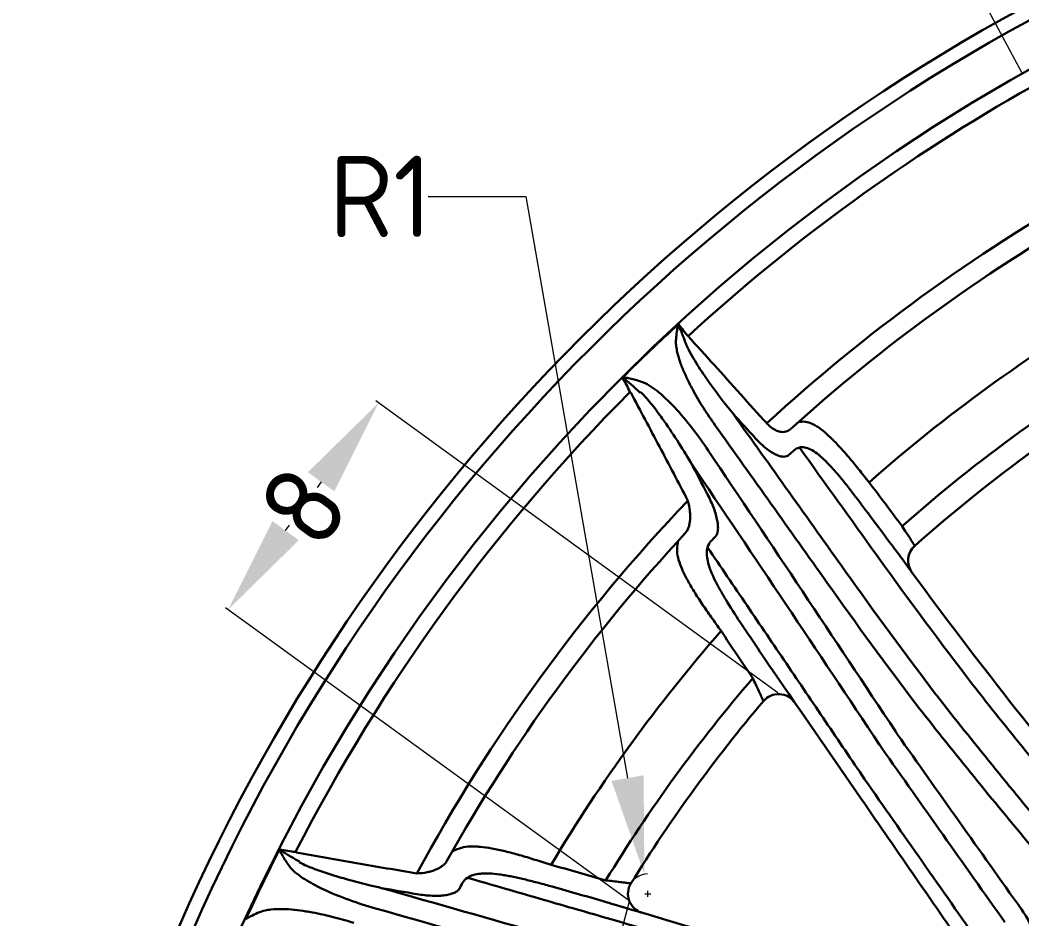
# Model space of a CAD drawing. Header units: inches. Extents: x 975 to 1816, y 133 to 420.
# Drawn here: x 1056.56 to 1087.34, y 300.16 to 327.8 of the extents above; entities that cross this region are included whole.
import ezdxf

# ---------------------------------------------------------------- set-up
doc = ezdxf.new("R2010")
doc.units = ezdxf.units.IN
doc.header["$MEASUREMENT"] = 0
doc.linetypes.add('CENTER', pattern=[2, 1.25, -0.25, 0.25, -0.25])
doc.layers.get('0').update_dxf_attribs({"lineweight": 30})
doc.layers.add('Center', color=1, linetype='CENTER', lineweight=18)
doc.styles.add('TCVN', font='tcvn+7284-2003r.ttf', dxfattribs={"height": 2.5})
doc.dimstyles.new('TCVN', dxfattribs={"dimtxt": 2.5, "dimasz": 3, "dimexe": 0.1, "dimexo": 0.0625, "dimgap": 0.09, "dimtad": 0, "dimtoh": 1, "dimdec": 0, "dimzin": 0, "dimdsep": 46, "dimtxsty": 'TCVN', "dimcen": 0.09, "dimclrd": 2, "dimclre": 2, "dimclrt": 1, "dimadec": 0, "dimazin": 0, "dimtfac": 1, "dimtdec": 0, "dimtofl": 0, "dimtmove": 0, "dimatfit": 3, "dimfxl": 1, "dimtolj": 1, "dimtzin": 0, "dimlwd": 18, "dimlwe": 18, "dimarcsym": 0})

# ---------------------------------------------------------------- blocks, each defined once
blk = doc.blocks.new('*D7')
at = {"layer": 'Center', "color": 2, "linetype": 'Continuous', "lineweight": 18, "transparency": 16777216}
for p, q in [((1171.919, 353.394), (1151.998, 326.267)), ((1174.919, 353.394), (1171.919, 353.394))]:
    blk.add_line(p, q, dxfattribs=at)
at = {"layer": 'Center', "color": 2, "lineweight": 18, "transparency": 16777216}
for p, q in [((1115.306, 276.426), (1115.486, 276.426)), ((1115.396, 276.336), (1115.396, 276.516))]:
    blk.add_line(p, q, dxfattribs=at)
at = {"layer": 'Center', "color": 2, "transparency": 16777216}
blk.add_solid([(1151.595, 326.563), (1152.401, 325.971), (1150.222, 323.849)], dxfattribs=at)
at = {"layer": 'Defpoints', "color": 0, "transparency": 16777216}
for p in [(1150.222, 323.849), (1080.569, 229.002)]:
    blk.add_point(p, dxfattribs=at)
at = {"layer": 'Center', "color": 1, "transparency": 16777216, "insert": (1178.009, 353.394), "char_height": 2.5, "attachment_point": 5, "style": 'TCVN'}
blk.add_mtext('\\A1;∅118', dxfattribs=at)
blk = doc.blocks.new('*D10')
at = {"layer": 'Center', "color": 2, "linetype": 'Continuous', "lineweight": 18, "transparency": 16777216}
for p, q in [((1086.959, 338.289), (1089.605, 339.704)), ((1089.43, 327.309), (1084.267, 336.963)), ((1087.331, 326.187), (1082.168, 335.841)), ((1079.57, 334.338), (1076.925, 332.923))]:
    blk.add_line(p, q, dxfattribs=at)
at = {"layer": 'Center', "color": 2, "transparency": 16777216}
for points in [[(1086.724, 338.73), (1087.195, 337.849), (1084.314, 336.875)], [(1079.334, 334.779), (1079.806, 333.897), (1082.216, 335.752)]]:
    blk.add_solid(points, dxfattribs=at)
at = {"layer": 'Defpoints', "color": 0, "transparency": 16777216}
for p in [(1084.314, 336.875), (1089.459, 327.254), (1087.361, 326.132)]:
    blk.add_point(p, dxfattribs=at)
at = {"layer": 'Center', "color": 1, "transparency": 16777216, "insert": (1083.265, 336.314), "char_height": 2.5, "attachment_point": 5, "rotation": 28.1379, "style": 'TCVN'}
blk.add_mtext('\\A1;2', dxfattribs=at)
blk = doc.blocks.new('*D13')
at = {"layer": 'Center', "color": 2, "linetype": 'Continuous', "lineweight": 18, "transparency": 16777216}
for p, q in [((1079.841, 307.112), (1067.489, 316.087)), ((1065.806, 313.601), (1065.681, 313.429)), ((1064.716, 312.1), (1064.841, 312.272)), ((1075.224, 300.758), (1062.872, 309.732))]:
    blk.add_line(p, q, dxfattribs=at)
at = {"layer": 'Center', "color": 2, "transparency": 16777216}
for points in [[(1065.402, 313.895), (1066.211, 313.307), (1067.57, 316.028)], [(1064.311, 312.394), (1065.12, 311.806), (1062.953, 309.673)]]:
    blk.add_solid(points, dxfattribs=at)
at = {"layer": 'Defpoints', "color": 0, "transparency": 16777216}
for p in [(1062.953, 309.673), (1079.891, 307.076), (1075.274, 300.721)]:
    blk.add_point(p, dxfattribs=at)
at = {"layer": 'Center', "color": 1, "transparency": 16777216, "insert": (1065.261, 312.851), "char_height": 2.5, "attachment_point": 5, "rotation": 54, "style": 'TCVN'}
blk.add_mtext('\\A1;8', dxfattribs=at)
blk = doc.blocks.new('*D14')
at = {"layer": 'Center', "color": 2, "linetype": 'Continuous', "lineweight": 18, "transparency": 16777216}
for p, q in [((1075.258, 300.661), (1073.215, 292.911)), ((1085.752, 297.894), (1083.709, 290.145)), ((1076.142, 292.243), (1077.433, 291.902)), ((1080.833, 291.006), (1079.541, 291.347))]:
    blk.add_line(p, q, dxfattribs=at)
at = {"layer": 'Center', "color": 2, "transparency": 16777216}
for points in [[(1076.269, 292.726), (1076.014, 291.759), (1073.241, 293.008)], [(1080.961, 291.489), (1080.706, 290.523), (1083.734, 290.241)]]:
    blk.add_solid(points, dxfattribs=at)
at = {"layer": 'Defpoints', "color": 0, "transparency": 16777216}
for p in [(1075.274, 300.721), (1085.768, 297.955), (1083.734, 290.241)]:
    blk.add_point(p, dxfattribs=at)
at = {"layer": 'Center', "color": 1, "transparency": 16777216, "insert": (1078.487, 291.624), "char_height": 2.5, "attachment_point": 5, "rotation": 345.2312, "style": 'TCVN'}
blk.add_mtext('\\A1;11', dxfattribs=at)
blk = doc.blocks.new('*D15')
at = {"layer": 'Center', "color": 2, "linetype": 'Continuous', "lineweight": 18, "transparency": 16777216}
for p, q in [((1069.101, 322.375), (1072.101, 322.375)), ((1072.101, 322.375), (1075.223, 304.493))]:
    blk.add_line(p, q, dxfattribs=at)
at = {"layer": 'Center', "color": 2, "lineweight": 18, "transparency": 16777216}
for p, q in [((1075.753, 300.937), (1075.933, 300.937)), ((1075.843, 300.847), (1075.843, 301.027))]:
    blk.add_line(p, q, dxfattribs=at)
at = {"layer": 'Center', "color": 2, "linetype": 'Continuous', "lineweight": 18, "transparency": 16777216}
blk.add_arc((1075.843, 300.937), 0.609, 90.4948, 142.3321, dxfattribs=at)
at = {"layer": 'Center', "color": 2, "transparency": 16777216}
blk.add_solid([(1075.715, 304.579), (1074.73, 304.407), (1075.739, 301.537)], dxfattribs=at)
at = {"layer": 'Defpoints', "color": 0, "transparency": 16777216}
for p in [(1075.739, 301.537), (1075.843, 300.937)]:
    blk.add_point(p, dxfattribs=at)
at = {"layer": 'Center', "color": 1, "transparency": 16777216, "insert": (1067.636, 322.375), "char_height": 2.5, "attachment_point": 5, "style": 'TCVN'}
blk.add_mtext('\\A1;R1', dxfattribs=at)

msp = doc.modelspace()

# ---------------------------------------------------------------- linework, layer by layer
for radius in [58.838, 58.403, 57.085]:
    msp.add_circle((1115.396, 276.426), radius)
for centre, radius, start, end in [((1115.396, 276.426), 56.593, 119.3911, 132.6089), ((1115.396, 276.426), 52.986, 119.3537, 132.6463), ((1115.396, 276.426), 52.362, 119.8082, 132.1918), ((1115.396, 276.426), 49.533, 120.6056, 131.3944), ((1115.396, 276.426), 57.068, 132.5832, 134.9555), ((1115.396, 276.426), 47.848, 120.4483, 131.5517), ((1115.396, 276.426), 47.141, 120.3155, 131.6845), ((1115.396, 276.426), 56.593, 135.1187, 152.8813), ((1115.396, 276.426), 52.986, 136.3216, 151.6784), ((1115.396, 276.426), 52.362, 137.1691, 150.8309), ((1084.451, 311.176), 0.609, 131.6845, 216.2881), ((1115.396, 276.426), 49.533, 138.8532, 149.1468), ((1115.396, 276.426), 47.848, 139.3945, 148.6055), ((1079.861, 306.467), 0.609, 34.5853, 139.7878), ((1115.396, 276.426), 47.141, 139.7878, 148.2122), ((1115.396, 276.426), 57.068, 153.0445, 155.4203), ((1075.843, 300.937), 0.609, 148.2122, 253.4147)]:
    msp.add_arc(centre, radius, start, end)
for points, knots in [([(1076.711, 317.988), (1076.717, 318.065), (1076.726, 318.142), (1076.742, 318.256), (1076.749, 318.294), (1076.759, 318.351), (1076.762, 318.37), (1076.768, 318.398), (1076.77, 318.407), (1076.774, 318.426), (1076.776, 318.435), (1076.78, 318.444)], [0, 0, 0, 0, 0.5, 0.5, 0.75, 0.75, 0.875, 0.875, 0.9375, 0.9375, 1, 1, 1, 1]), ([(1076.78, 318.444), (1076.782, 318.446), (1076.784, 318.447), (1076.786, 318.448), (1076.788, 318.449), (1076.79, 318.449), (1076.792, 318.449)], [0, 0, 0, 0, 0.00003456001, 0.00003456001, 0.00003456001, 0.00006825341, 0.00006825341, 0.00006825341, 0.00006825341]), ([(1076.792, 318.449), (1076.792, 318.448), (1076.792, 318.447), (1076.792, 318.444), (1076.792, 318.443), (1076.793, 318.439), (1076.793, 318.436), (1076.796, 318.428), (1076.797, 318.423), (1076.802, 318.408), (1076.805, 318.398), (1076.816, 318.367), (1076.823, 318.347), (1076.845, 318.286), (1076.86, 318.246), (1076.906, 318.126), (1076.938, 318.047), (1076.971, 317.969)], [0, 0, 0, 0, 0.007812, 0.007812, 0.015625, 0.015625, 0.03125, 0.03125, 0.0625, 0.0625, 0.125, 0.125, 0.25, 0.25, 0.5, 0.5, 1, 1, 1, 1]), ([(1077.127, 316.62), (1077.072, 316.728), (1077.019, 316.836), (1076.921, 317.056), (1076.876, 317.168), (1076.797, 317.397), (1076.764, 317.512), (1076.728, 317.688), (1076.719, 317.747), (1076.708, 317.867), (1076.706, 317.927), (1076.711, 317.988)], [0, 0, 0, 0, 0.25, 0.25, 0.5, 0.5, 0.75, 0.75, 0.875, 0.875, 1, 1, 1, 1]), ([(1076.971, 317.969), (1076.985, 317.917), (1077.004, 317.867), (1077.045, 317.769), (1077.067, 317.721), (1077.138, 317.578), (1077.19, 317.485), (1077.353, 317.211), (1077.471, 317.033), (1077.592, 316.859)], [0, 0, 0, 0, 0.125, 0.125, 0.25, 0.25, 0.5, 0.5, 1, 1, 1, 1]), ([(1075.074, 316.81), (1075.073, 316.809), (1075.072, 316.807), (1075.071, 316.806), (1075.07, 316.804), (1075.07, 316.802), (1075.07, 316.799)], [0, 0, 0, 0, 0.0000252961, 0.0000252961, 0.0000252961, 0.00005828994, 0.00005828994, 0.00005828994, 0.00005828994]), ([(1075.608, 316.34), (1075.524, 316.421), (1075.437, 316.501), (1075.303, 316.618), (1075.258, 316.656), (1075.189, 316.713), (1075.166, 316.732), (1075.131, 316.76), (1075.119, 316.769), (1075.101, 316.783), (1075.095, 316.787), (1075.086, 316.794), (1075.083, 316.796), (1075.078, 316.799), (1075.076, 316.8), (1075.073, 316.801), (1075.071, 316.801), (1075.07, 316.799)], [0, 0, 0, 0, 0.5, 0.5, 0.75, 0.75, 0.875, 0.875, 0.9375, 0.9375, 0.96875, 0.96875, 0.984375, 0.984375, 0.992188, 0.992188, 1, 1, 1, 1]), ([(1075.296, 316.36), (1075.263, 316.434), (1075.229, 316.508), (1075.153, 316.654), (1075.113, 316.728), (1075.07, 316.799)], [0, 0, 0, 0, 0.5, 0.5, 1, 1, 1, 1]), ([(1075.074, 316.81), (1075.081, 316.811), (1075.089, 316.811), (1075.103, 316.809), (1075.111, 316.808), (1075.133, 316.805), (1075.147, 316.803), (1075.191, 316.796), (1075.22, 316.79), (1075.307, 316.773), (1075.365, 316.76), (1075.537, 316.716), (1075.65, 316.68), (1075.76, 316.637)], [0, 0, 0, 0, 0.03125, 0.03125, 0.0625, 0.0625, 0.125, 0.125, 0.25, 0.25, 0.5, 0.5, 1, 1, 1, 1]), ([(1075.76, 316.637), (1075.847, 316.592), (1075.93, 316.539), (1076.089, 316.425), (1076.166, 316.364), (1076.387, 316.173), (1076.526, 316.036), (1076.66, 315.893)], [0, 0, 0, 0, 0.25, 0.25, 0.5, 0.5, 1, 1, 1, 1]), ([(1077.916, 315.332), (1077.79, 315.51), (1077.668, 315.69), (1077.436, 316.058), (1077.326, 316.246), (1077.223, 316.438)], [0, 0, 0, 0, 0.5, 0.5, 1, 1, 1, 1]), ([(1075.319, 316.346), (1075.314, 316.349), (1075.308, 316.352), (1075.302, 316.356), (1075.3, 316.357), (1075.298, 316.358), (1075.296, 316.36)], [0, 0, 0, 0, 0.0001038946, 0.0001038946, 0.0001038946, 0.0001448338, 0.0001448338, 0.0001448338, 0.0001448338]), ([(1077.075, 313.018), (1076.785, 313.574), (1076.494, 314.13), (1075.908, 315.239), (1075.613, 315.792), (1075.319, 316.346)], [0, 0, 0, 0, 0.5, 0.5, 1, 1, 1, 1]), ([(1075.631, 316.352), (1075.629, 316.35), (1075.628, 316.348), (1075.626, 316.346), (1075.624, 316.344), (1075.622, 316.343), (1075.619, 316.342), (1075.616, 316.341), (1075.612, 316.34), (1075.608, 316.34)], [0, 0, 0, 0, 0.0000422428, 0.0000422428, 0.0000422428, 0.000084418, 0.000084418, 0.000084418, 0.0001407012, 0.0001407012, 0.0001407012, 0.0001407012]), ([(1076.289, 315.546), (1076.188, 315.688), (1076.084, 315.827), (1075.922, 316.03), (1075.867, 316.097), (1075.752, 316.228), (1075.693, 316.292), (1075.631, 316.352)], [0, 0, 0, 0, 0.5, 0.5, 0.75, 0.75, 1, 1, 1, 1]), ([(1076.66, 315.893), (1076.854, 315.687), (1077.035, 315.471), (1077.381, 315.026), (1077.545, 314.796), (1077.702, 314.562)], [0, 0, 0, 0, 0.5, 0.5, 1, 1, 1, 1]), ([(1077.167, 314.19), (1077.029, 314.421), (1076.887, 314.651), (1076.595, 315.103), (1076.445, 315.327), (1076.289, 315.546)], [0, 0, 0, 0, 0.5, 0.5, 1, 1, 1, 1]), ([(1079.5, 315.399), (1079.532, 315.363), (1079.566, 315.33), (1079.635, 315.272), (1079.67, 315.246), (1079.74, 315.203), (1079.775, 315.185), (1079.843, 315.157), (1079.876, 315.147), (1079.941, 315.134), (1079.972, 315.131), (1080.032, 315.132), (1080.061, 315.136), (1080.141, 315.158), (1080.188, 315.184), (1080.229, 315.22)], [0, 0, 0, 0, 0.125, 0.125, 0.25, 0.25, 0.375, 0.375, 0.5, 0.5, 0.625, 0.625, 0.75, 0.75, 1, 1, 1, 1]), ([(1080.475, 315.442), (1080.616, 315.455), (1080.677, 315.453), (1080.807, 315.424), (1080.877, 315.397), (1080.989, 315.336), (1081.028, 315.313), (1081.106, 315.261), (1081.146, 315.232), (1081.269, 315.137), (1081.354, 315.062), (1081.489, 314.934), (1081.535, 314.888), (1081.628, 314.793), (1081.674, 314.743), (1081.817, 314.588), (1081.915, 314.477), (1082.066, 314.299), (1082.118, 314.238), (1082.221, 314.113), (1082.273, 314.049), (1082.429, 313.855), (1082.535, 313.722), (1082.643, 313.584)], [0, 0, 0, 0, 0.125, 0.125, 0.25, 0.25, 0.3125, 0.3125, 0.375, 0.375, 0.5, 0.5, 0.5625, 0.5625, 0.625, 0.625, 0.75, 0.75, 0.8125, 0.8125, 0.875, 0.875, 1, 1, 1, 1]), ([(1080.18, 314.428), (1080.137, 314.39), (1080.081, 314.371), (1079.977, 314.374), (1079.939, 314.38), (1079.858, 314.402), (1079.815, 314.419), (1079.723, 314.463), (1079.675, 314.49), (1079.577, 314.554), (1079.526, 314.591), (1079.421, 314.675), (1079.368, 314.722), (1079.261, 314.822), (1079.208, 314.877), (1079.155, 314.935)], [0, 0, 0, 0, 0.25, 0.25, 0.375, 0.375, 0.5, 0.5, 0.625, 0.625, 0.75, 0.75, 0.875, 0.875, 1, 1, 1, 1]), ([(1082.229, 313.139), (1082.145, 313.251), (1082.061, 313.359), (1081.937, 313.517), (1081.895, 313.569), (1081.813, 313.671), (1081.772, 313.721), (1081.65, 313.867), (1081.571, 313.959), (1081.454, 314.087), (1081.415, 314.128), (1081.339, 314.207), (1081.301, 314.245), (1081.189, 314.352), (1081.117, 314.415), (1080.978, 314.52), (1080.911, 314.564), (1080.717, 314.661), (1080.603, 314.681), (1080.5, 314.655)], [0, 0, 0, 0, 0.125, 0.125, 0.1875, 0.1875, 0.25, 0.25, 0.375, 0.375, 0.4375, 0.4375, 0.5, 0.5, 0.625, 0.625, 0.75, 0.75, 1, 1, 1, 1]), ([(1077.702, 314.562), (1078.67, 313.119), (1079.635, 311.678), (1081.554, 308.798), (1082.506, 307.363), (1083.452, 305.932)], [0, 0, 0, 0, 0.5, 0.5, 1, 1, 1, 1]), ([(1082.966, 305.516), (1082.012, 306.954), (1081.05, 308.396), (1079.115, 311.291), (1078.142, 312.739), (1077.167, 314.19)], [0, 0, 0, 0, 0.5, 0.5, 1, 1, 1, 1]), ([(1077.679, 313.214), (1077.718, 313.14), (1077.753, 313.067), (1077.817, 312.924), (1077.846, 312.854), (1077.896, 312.719), (1077.917, 312.653), (1077.953, 312.527), (1077.967, 312.466), (1077.989, 312.353), (1077.995, 312.299), (1078, 312.225), (1078.001, 312.201), (1078, 312.155), (1077.999, 312.133), (1077.987, 312.03), (1077.963, 311.966), (1077.923, 311.923)], [0, 0, 0, 0, 0.125, 0.125, 0.25, 0.25, 0.375, 0.375, 0.5, 0.5, 0.625, 0.625, 0.6875, 0.6875, 0.75, 0.75, 1, 1, 1, 1]), ([(1076.996, 312.023), (1077.037, 312.067), (1077.069, 312.125), (1077.106, 312.228), (1077.116, 312.266), (1077.132, 312.344), (1077.138, 312.385), (1077.145, 312.471), (1077.146, 312.517), (1077.145, 312.61), (1077.142, 312.658), (1077.126, 312.807), (1077.106, 312.911), (1077.075, 313.018)], [0, 0, 0, 0, 0.25, 0.25, 0.375, 0.375, 0.5, 0.5, 0.625, 0.625, 0.75, 0.75, 1, 1, 1, 1]), ([(1083.871, 311.907), (1083.898, 311.864), (1083.923, 311.825), (1083.966, 311.756), (1083.985, 311.728), (1084.015, 311.68), (1084.026, 311.662), (1084.042, 311.637), (1084.046, 311.631), (1084.046, 311.631)], [0, 0, 0, 0, 0.25, 0.25, 0.5, 0.5, 0.75, 0.75, 1, 1, 1, 1]), ([(1078.096, 309.018), (1077.992, 309.161), (1077.891, 309.301), (1077.697, 309.577), (1077.604, 309.711), (1077.471, 309.91), (1077.428, 309.976), (1077.344, 310.105), (1077.304, 310.168), (1077.19, 310.354), (1077.121, 310.472), (1077.028, 310.643), (1076.999, 310.699), (1076.945, 310.808), (1076.92, 310.862), (1076.853, 311.017), (1076.818, 311.113), (1076.766, 311.294), (1076.75, 311.379), (1076.738, 311.536), (1076.743, 311.607), (1076.774, 311.782)], [0, 0, 0, 0, 0.125, 0.125, 0.25, 0.25, 0.3125, 0.3125, 0.375, 0.375, 0.5, 0.5, 0.5625, 0.5625, 0.625, 0.625, 0.75, 0.75, 0.875, 0.875, 1, 1, 1, 1]), ([(1077.679, 311.584), (1077.663, 311.525), (1077.655, 311.46), (1077.657, 311.318), (1077.667, 311.242), (1077.704, 311.08), (1077.73, 310.995), (1077.781, 310.858), (1077.8, 310.811), (1077.842, 310.715), (1077.864, 310.666), (1077.935, 310.518), (1077.989, 310.415), (1078.077, 310.256), (1078.108, 310.202), (1078.172, 310.092), (1078.206, 310.036), (1078.376, 309.755), (1078.525, 309.524), (1078.684, 309.284)], [0, 0, 0, 0, 0.125, 0.125, 0.25, 0.25, 0.375, 0.375, 0.4375, 0.4375, 0.5, 0.5, 0.625, 0.625, 0.6875, 0.6875, 0.75, 0.75, 1, 1, 1, 1]), ([(1077.679, 311.584), (1078.084, 310.989), (1078.488, 310.393), (1079.295, 309.203), (1079.698, 308.609), (1080.502, 307.422), (1080.904, 306.829), (1081.705, 305.644), (1082.105, 305.052), (1082.504, 304.462)], [0, 0, 0, 0, 0.25, 0.25, 0.5, 0.5, 0.75, 0.75, 1, 1, 1, 1]), ([(1082.941, 311.256), (1082.941, 311.256), (1082.941, 311.256), (1082.941, 311.256), (1082.916, 311.29), (1082.892, 311.323), (1082.868, 311.357)], [-0.000000261, -0.000000261, -0.000000261, -0.000000261, 0, 0, 0, 0.000626446, 0.000626446, 0.000626446, 0.000626446]), ([(1079.396, 306.861), (1079.396, 306.861), (1079.39, 306.873), (1079.373, 306.91), (1079.366, 306.926), (1079.35, 306.961), (1079.34, 306.982), (1079.319, 307.027), (1079.308, 307.053), (1079.283, 307.107), (1079.269, 307.136), (1079.227, 307.227), (1079.195, 307.296), (1079.161, 307.368)], [0, 0, 0, 0, 0.25, 0.25, 0.375, 0.375, 0.5, 0.5, 0.625, 0.625, 0.75, 0.75, 1, 1, 1, 1]), ([(1099.727, 291.719), (1099.111, 292.332), (1098.497, 292.951), (1097.28, 294.198), (1096.675, 294.827), (1094.874, 296.731), (1093.691, 298.022), (1091.942, 299.991), (1091.365, 300.652), (1090.223, 301.978), (1089.659, 302.645), (1087.983, 304.655), (1086.89, 306.007), (1085.822, 307.373)], [0, 0, 0, 0, 0.125, 0.125, 0.25, 0.25, 0.5, 0.5, 0.625, 0.625, 0.75, 0.75, 1, 1, 1, 1]), ([(1086.577, 307.351), (1087.591, 306.045), (1088.63, 304.749), (1090.224, 302.824), (1090.761, 302.185), (1091.848, 300.913), (1092.397, 300.279), (1094.064, 298.39), (1095.191, 297.151), (1097.479, 294.714), (1098.64, 293.516), (1099.816, 292.339)], [0, 0, 0, 0, 0.25, 0.25, 0.375, 0.375, 0.5, 0.5, 0.75, 0.75, 1, 1, 1, 1]), ([(1084.724, 307.028), (1085.282, 306.316), (1085.848, 305.606), (1086.991, 304.195), (1087.569, 303.493), (1089.322, 301.397), (1090.516, 300.015), (1092.041, 298.306), (1092.348, 297.965), (1092.963, 297.286), (1093.272, 296.948), (1094.202, 295.938), (1094.826, 295.271), (1096.713, 293.287), (1097.988, 291.988), (1099.281, 290.712)], [0, 0, 0, 0, 0.125, 0.125, 0.25, 0.25, 0.5, 0.5, 0.5625, 0.5625, 0.625, 0.625, 0.75, 0.75, 1, 1, 1, 1]), ([(1098.871, 290.207), (1097.564, 291.495), (1096.274, 292.806), (1094.367, 294.809), (1093.736, 295.482), (1092.796, 296.501), (1092.484, 296.842), (1091.862, 297.527), (1091.552, 297.871), (1090.01, 299.596), (1088.803, 300.992), (1087.031, 303.107), (1086.447, 303.816), (1085.291, 305.24), (1084.719, 305.957), (1084.155, 306.675)], [0, 0, 0, 0, 0.25, 0.25, 0.375, 0.375, 0.4375, 0.4375, 0.5, 0.5, 0.75, 0.75, 0.875, 0.875, 1, 1, 1, 1]), ([(1083.033, 305.415), (1083.033, 305.415), (1083.033, 305.415), (1083.033, 305.415), (1083.01, 305.449), (1082.988, 305.482), (1082.966, 305.516)], [-0.000000261, -0.000000261, -0.000000261, -0.000000261, 0, 0, 0, 0.0006098362, 0.0006098362, 0.0006098362, 0.0006098362]), ([(1064.528, 302.294), (1064.528, 302.296), (1064.529, 302.297), (1064.531, 302.299), (1064.532, 302.3), (1064.534, 302.301), (1064.536, 302.302)], [0, 0, 0, 0, 0.00002529611, 0.00002529611, 0.00002529611, 0.00005828994, 0.00005828994, 0.00005828994, 0.00005828994]), ([(1064.904, 301.695), (1064.829, 301.787), (1064.76, 301.883), (1064.665, 302.033), (1064.635, 302.084), (1064.592, 302.161), (1064.577, 302.187), (1064.557, 302.227), (1064.55, 302.24), (1064.541, 302.26), (1064.538, 302.267), (1064.532, 302.28), (1064.529, 302.287), (1064.528, 302.294)], [0, 0, 0, 0, 0.5, 0.5, 0.75, 0.75, 0.875, 0.875, 0.9375, 0.9375, 0.96875, 0.96875, 1, 1, 1, 1]), ([(1064.536, 302.302), (1064.535, 302.3), (1064.536, 302.298), (1064.538, 302.295), (1064.54, 302.294), (1064.544, 302.29), (1064.547, 302.288), (1064.556, 302.281), (1064.562, 302.277), (1064.581, 302.264), (1064.593, 302.256), (1064.63, 302.231), (1064.656, 302.215), (1064.731, 302.167), (1064.782, 302.136), (1064.934, 302.044), (1065.036, 301.986), (1065.14, 301.931)], [0, 0, 0, 0, 0.007813, 0.007813, 0.015625, 0.015625, 0.03125, 0.03125, 0.0625, 0.0625, 0.125, 0.125, 0.25, 0.25, 0.5, 0.5, 1, 1, 1, 1]), ([(1064.536, 302.302), (1064.618, 302.283), (1064.7, 302.267), (1064.863, 302.241), (1064.944, 302.23), (1065.024, 302.223)], [0, 0, 0, 0, 0.5, 0.5, 1, 1, 1, 1]), ([(1069.839, 302.239), (1070.048, 302.349), (1070.198, 302.386), (1070.434, 302.395), (1070.484, 302.395), (1070.588, 302.391), (1070.642, 302.387), (1070.809, 302.371), (1070.929, 302.354), (1071.119, 302.319), (1071.185, 302.306), (1071.32, 302.277), (1071.39, 302.26), (1071.603, 302.209), (1071.75, 302.169), (1072.055, 302.083), (1072.212, 302.037), (1072.456, 301.961), (1072.539, 301.935), (1072.705, 301.882), (1072.788, 301.855), (1072.873, 301.828)], [0, 0, 0, 0, 0.25, 0.25, 0.3125, 0.3125, 0.375, 0.375, 0.5, 0.5, 0.5625, 0.5625, 0.625, 0.625, 0.75, 0.75, 0.875, 0.875, 0.9375, 0.9375, 1, 1, 1, 1]), ([(1065.045, 302.204), (1065.04, 302.209), (1065.035, 302.213), (1065.03, 302.218), (1065.028, 302.219), (1065.026, 302.221), (1065.024, 302.223)], [0, 0, 0, 0, 0.0001038946, 0.0001038946, 0.0001038946, 0.0001448338, 0.0001448338, 0.0001448338, 0.0001448338]), ([(1065.045, 302.204), (1065.663, 302.096), (1066.28, 301.986), (1067.516, 301.772), (1068.134, 301.666), (1068.753, 301.563)], [0, 0, 0, 0, 0.5, 0.5, 1, 1, 1, 1]), ([(1065.89, 301.069), (1065.713, 301.152), (1065.539, 301.242), (1065.29, 301.394), (1065.208, 301.448), (1065.05, 301.564), (1064.974, 301.626), (1064.904, 301.695)], [0, 0, 0, 0, 0.5, 0.5, 0.75, 0.75, 1, 1, 1, 1]), ([(1065.14, 301.931), (1065.14, 301.928), (1065.141, 301.925), (1065.141, 301.923), (1065.141, 301.92), (1065.141, 301.917), (1065.14, 301.914), (1065.139, 301.912), (1065.138, 301.909), (1065.136, 301.908), (1065.136, 301.907), (1065.136, 301.907), (1065.135, 301.907)], [0, 0, 0, 0, 0.000045235, 0.000045235, 0.000045235, 0.0000912073, 0.0000912073, 0.0000912073, 0.0001333012, 0.0001333012, 0.0001333012, 0.0001415109, 0.0001415109, 0.0001415109, 0.0001415109]), ([(1065.135, 301.907), (1065.212, 301.866), (1065.291, 301.829), (1065.451, 301.761), (1065.531, 301.729), (1065.775, 301.637), (1065.939, 301.582), (1066.105, 301.53)], [0, 0, 0, 0, 0.25, 0.25, 0.5, 0.5, 1, 1, 1, 1]), ([(1068.753, 301.563), (1068.863, 301.566), (1068.967, 301.579), (1069.114, 301.61), (1069.161, 301.622), (1069.251, 301.65), (1069.293, 301.665), (1069.373, 301.699), (1069.411, 301.717), (1069.48, 301.757), (1069.512, 301.777), (1069.57, 301.822), (1069.596, 301.845), (1069.641, 301.894), (1069.66, 301.92), (1069.674, 301.946)], [0, 0, 0, 0, 0.25, 0.25, 0.375, 0.375, 0.5, 0.5, 0.625, 0.625, 0.75, 0.75, 0.875, 0.875, 1, 1, 1, 1]), ([(1066.105, 301.53), (1066.362, 301.449), (1066.621, 301.375), (1067.141, 301.237), (1067.403, 301.173), (1067.666, 301.114)], [0, 0, 0, 0, 0.5, 0.5, 1, 1, 1, 1]), ([(1072.801, 301.186), (1072.662, 301.225), (1072.525, 301.262), (1072.256, 301.332), (1072.125, 301.365), (1071.871, 301.425), (1071.748, 301.452), (1071.568, 301.487), (1071.509, 301.498), (1071.394, 301.517), (1071.338, 301.525), (1071.175, 301.547), (1071.072, 301.557), (1070.927, 301.563), (1070.88, 301.564), (1070.79, 301.562), (1070.746, 301.56), (1070.539, 301.54), (1070.405, 301.5), (1070.303, 301.431)], [0, 0, 0, 0, 0.125, 0.125, 0.25, 0.25, 0.375, 0.375, 0.4375, 0.4375, 0.5, 0.5, 0.625, 0.625, 0.6875, 0.6875, 0.75, 0.75, 1, 1, 1, 1]), ([(1078.568, 299.044), (1077.198, 299.438), (1075.823, 299.834), (1073.756, 300.431), (1073.066, 300.631), (1071.686, 301.03), (1070.994, 301.231), (1070.303, 301.431)], [0, 0, 0, 0, 0.5, 0.5, 0.75, 0.75, 1, 1, 1, 1]), ([(1067.478, 300.489), (1067.206, 300.566), (1066.938, 300.652), (1066.407, 300.843), (1066.146, 300.949), (1065.89, 301.069)], [0, 0, 0, 0, 0.5, 0.5, 1, 1, 1, 1]), ([(1067.666, 301.114), (1069.347, 300.634), (1071.026, 300.157), (1074.377, 299.21), (1076.046, 298.742), (1077.708, 298.279)], [0, 0, 0, 0, 0.5, 0.5, 1, 1, 1, 1]), ([(1070.056, 301.095), (1070.041, 301.069), (1070.021, 301.046), (1069.967, 301.002), (1069.935, 300.983), (1069.859, 300.949), (1069.816, 300.934), (1069.72, 300.91), (1069.666, 300.899), (1069.551, 300.885), (1069.489, 300.88), (1069.359, 300.875), (1069.289, 300.875), (1069.071, 300.884), (1068.917, 300.9), (1068.753, 300.928)], [0, 0, 0, 0, 0.125, 0.125, 0.25, 0.25, 0.375, 0.375, 0.5, 0.5, 0.625, 0.625, 0.75, 0.75, 1, 1, 1, 1]), ([(1074.771, 301.325), (1074.85, 301.315), (1074.924, 301.306), (1075.025, 301.294), (1075.056, 301.29), (1075.116, 301.283), (1075.144, 301.28), (1075.193, 301.274), (1075.216, 301.271), (1075.255, 301.267), (1075.271, 301.265), (1075.312, 301.26), (1075.326, 301.258), (1075.326, 301.258)], [0, 0, 0, 0, 0.25, 0.25, 0.375, 0.375, 0.5, 0.5, 0.625, 0.625, 0.75, 0.75, 1, 1, 1, 1]), ([(1063.911, 300.37), (1063.968, 300.393), (1064.026, 300.41), (1064.143, 300.437), (1064.202, 300.446), (1064.38, 300.467), (1064.501, 300.471), (1064.743, 300.466), (1064.863, 300.458), (1065.102, 300.433), (1065.222, 300.417), (1065.341, 300.397)], [0, 0, 0, 0, 0.125, 0.125, 0.25, 0.25, 0.5, 0.5, 0.75, 0.75, 1, 1, 1, 1]), ([(1077.462, 297.688), (1075.809, 298.145), (1074.15, 298.608), (1070.818, 299.543), (1069.149, 300.015), (1067.478, 300.489)], [0, 0, 0, 0, 0.5, 0.5, 1, 1, 1, 1]), ([(1087.32, 300.466), (1087.511, 300.198), (1087.66, 299.908), (1087.792, 299.519), (1087.815, 299.44), (1087.857, 299.28), (1087.874, 299.2), (1087.918, 298.956), (1087.934, 298.793), (1087.942, 298.467), (1087.933, 298.303), (1087.899, 298.059), (1087.885, 297.977), (1087.85, 297.817), (1087.829, 297.738), (1087.757, 297.504), (1087.697, 297.352), (1087.586, 297.131), (1087.546, 297.058), (1087.461, 296.918), (1087.416, 296.85), (1087.272, 296.652), (1087.165, 296.529), (1086.989, 296.356), (1086.927, 296.301), (1086.8, 296.196), (1086.735, 296.147), (1086.535, 296.007), (1086.394, 295.925), (1086.099, 295.783), (1085.944, 295.723), (1085.631, 295.63), (1085.472, 295.596), (1085.23, 295.562), (1085.148, 295.554), (1084.985, 295.544), (1084.902, 295.542), (1084.656, 295.546), (1084.493, 295.56), (1084.172, 295.612), (1084.013, 295.649), (1083.856, 295.698)], [0, 0, 0, 0, 0.125, 0.125, 0.15625, 0.15625, 0.1875, 0.1875, 0.25, 0.25, 0.3125, 0.3125, 0.34375, 0.34375, 0.375, 0.375, 0.4375, 0.4375, 0.46875, 0.46875, 0.5, 0.5, 0.5625, 0.5625, 0.59375, 0.59375, 0.625, 0.625, 0.6875, 0.6875, 0.75, 0.75, 0.8125, 0.8125, 0.84375, 0.84375, 0.875, 0.875, 0.9375, 0.9375, 1, 1, 1, 1]), ([(1063.499, 300.163), (1063.506, 300.17), (1063.515, 300.175), (1063.531, 300.184), (1063.54, 300.189), (1063.565, 300.203), (1063.582, 300.213), (1063.632, 300.24), (1063.667, 300.258), (1063.77, 300.309), (1063.84, 300.341), (1063.911, 300.37)], [0, 0, 0, 0, 0.0625, 0.0625, 0.125, 0.125, 0.25, 0.25, 0.5, 0.5, 1, 1, 1, 1]), ([(1065.544, 300.363), (1065.759, 300.324), (1065.971, 300.277), (1066.393, 300.17), (1066.602, 300.11), (1066.809, 300.045)], [0, 0, 0, 0, 0.5, 0.5, 1, 1, 1, 1])]:
    msp.add_open_spline(points, degree=3, knots=knots)
for points in [[(1076.792, 318.449), (1076.882, 318.317), (1076.98, 318.192), (1077.083, 318.078)], [(1077.083, 318.078), (1077.35, 317.783), (1077.617, 317.488), (1077.884, 317.193)], [(1077.884, 317.193), (1078.418, 316.591), (1078.957, 315.993), (1079.5, 315.399)], [(1077.592, 316.859), (1077.592, 316.859), (1077.592, 316.859), (1077.592, 316.859)], [(1077.592, 316.859), (1077.629, 316.805), (1077.666, 316.752), (1077.703, 316.699)], [(1077.223, 316.438), (1077.19, 316.498), (1077.158, 316.559), (1077.127, 316.62)], [(1077.703, 316.699), (1077.941, 316.36), (1078.193, 316.031), (1078.453, 315.708)], [(1078.453, 315.708), (1079.61, 314.088), (1080.764, 312.469), (1081.912, 310.854)], [(1079.155, 314.935), (1078.92, 315.192), (1078.686, 315.45), (1078.453, 315.708)], [(1081.348, 310.506), (1080.209, 312.112), (1079.064, 313.722), (1077.916, 315.332)], [(1080.5, 314.655), (1080.436, 314.638), (1080.38, 314.609), (1080.334, 314.567)], [(1082.868, 311.357), (1082.081, 312.454), (1081.291, 313.554), (1080.5, 314.655)], [(1080.334, 314.567), (1080.282, 314.521), (1080.231, 314.475), (1080.18, 314.428)], [(1077.167, 314.19), (1077.338, 313.865), (1077.509, 313.539), (1077.679, 313.214)], [(1082.643, 313.584), (1082.984, 313.135), (1083.322, 312.685), (1083.658, 312.233)], [(1083.243, 311.788), (1082.907, 312.241), (1082.569, 312.691), (1082.229, 313.139)], [(1083.658, 312.233), (1083.702, 312.166), (1083.744, 312.103), (1083.784, 312.043)], [(1077.923, 311.923), (1077.877, 311.874), (1077.83, 311.824), (1077.784, 311.774)], [(1083.784, 312.043), (1083.798, 312.02), (1083.813, 311.998), (1083.826, 311.977)], [(1083.826, 311.977), (1083.842, 311.953), (1083.857, 311.93), (1083.871, 311.907)], [(1077.784, 311.774), (1077.739, 311.725), (1077.704, 311.662), (1077.679, 311.584)], [(1083.472, 311.48), (1083.399, 311.579), (1083.322, 311.681), (1083.243, 311.788)], [(1085.822, 307.373), (1084.846, 308.646), (1083.885, 309.941), (1082.941, 311.256)], [(1083.551, 311.374), (1083.525, 311.409), (1083.499, 311.444), (1083.472, 311.48)], [(1083.634, 311.262), (1083.607, 311.298), (1083.58, 311.335), (1083.551, 311.374)], [(1083.634, 311.262), (1084.599, 309.938), (1085.581, 308.633), (1086.577, 307.351)], [(1081.912, 310.854), (1082.821, 309.575), (1083.747, 308.315), (1084.686, 307.077)], [(1084.111, 306.731), (1083.175, 307.969), (1082.253, 309.228), (1081.348, 310.506)], [(1078.684, 309.284), (1079.006, 308.8), (1079.33, 308.318), (1079.657, 307.838)], [(1079.069, 307.567), (1078.741, 308.048), (1078.417, 308.532), (1078.096, 309.018)], [(1079.657, 307.838), (1079.725, 307.738), (1079.791, 307.642), (1079.856, 307.548)], [(1079.161, 307.368), (1079.131, 307.432), (1079.101, 307.499), (1079.069, 307.567)], [(1082.403, 303.853), (1081.558, 305.08), (1080.708, 306.312), (1079.856, 307.548)], [(1084.686, 307.077), (1084.698, 307.06), (1084.711, 307.044), (1084.724, 307.028)], [(1084.155, 306.675), (1084.14, 306.694), (1084.126, 306.713), (1084.111, 306.731)], [(1083.452, 305.932), (1083.471, 305.903), (1083.49, 305.874), (1083.509, 305.845)], [(1083.509, 305.845), (1084.769, 304.06), (1086.04, 302.265), (1087.32, 300.466)], [(1086.814, 300.065), (1085.544, 301.854), (1084.283, 303.64), (1083.033, 305.415)], [(1082.504, 304.462), (1083.682, 302.774), (1084.87, 301.076), (1086.064, 299.373)], [(1085.779, 298.958), (1084.649, 300.597), (1083.522, 302.23), (1082.403, 303.853)], [(1072.873, 301.828), (1073.434, 301.673), (1073.994, 301.514), (1074.553, 301.351)], [(1070.303, 301.431), (1070.237, 301.384), (1070.187, 301.331), (1070.154, 301.273)], [(1074.553, 301.351), (1074.628, 301.342), (1074.701, 301.334), (1074.771, 301.325)], [(1068.753, 300.928), (1068.391, 300.989), (1068.029, 301.051), (1067.666, 301.114)], [(1070.154, 301.273), (1070.121, 301.214), (1070.088, 301.154), (1070.056, 301.095)], [(1074.477, 300.708), (1073.919, 300.871), (1073.361, 301.03), (1072.801, 301.186)], [(1074.814, 300.609), (1074.705, 300.641), (1074.593, 300.674), (1074.477, 300.708)], [(1074.814, 300.609), (1076.253, 300.18), (1077.688, 299.753), (1079.115, 299.328)], [(1065.341, 300.397), (1065.409, 300.387), (1065.477, 300.375), (1065.544, 300.363)]]:
    msp.add_open_spline(points, degree=3)

# ---------------------------------------------------------------- dimensions: what is measured, and where the dimension line sits
at = {"layer": 'Center'}
dim = msp.add_diameter_dim_2p(p1=(1080.569, 229.002), p2=(1150.222, 323.849), dimstyle='TCVN', dxfattribs=at)
dim.commit()
dim.dimension.update_dxf_attribs({"geometry": '*D7', "text_midpoint": (1178.009, 353.394), "dimtype": 163})
for p1, p2, distance, picture, middle in [((1087.361, 326.132), (1089.459, 327.254), 10.91, '*D10', (1083.265, 336.314)), ((1079.891, 307.076), (1075.274, 300.721), -15.23, '*D13', (1065.261, 312.851)), ((1075.274, 300.721), (1085.768, 297.955), -7.977, '*D14', (1078.487, 291.624))]:
    dim = msp.add_aligned_dim(p1=p1, p2=p2, distance=distance, dimstyle='TCVN', dxfattribs=at)
    dim.commit()
    dim.dimension.update_dxf_attribs({"geometry": picture, "text_midpoint": middle})
dim = msp.add_radius_dim(center=(1075.843, 300.937), mpoint=(1075.739, 301.537), dimstyle='TCVN', dxfattribs=at)
dim.commit()
dim.dimension.update_dxf_attribs({"geometry": '*D15', "text_midpoint": (1067.636, 322.375), "dimtype": 164})

doc.saveas('drawing.dxf')
